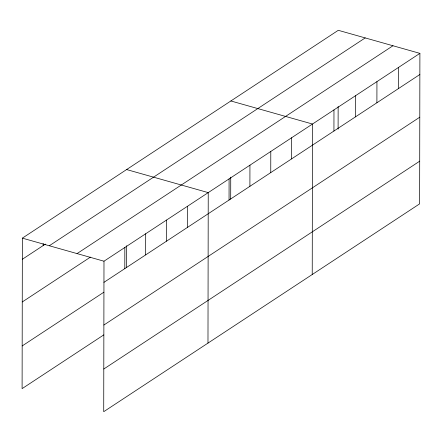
<?xml version="1.0" encoding="UTF-8"?>
<svg xmlns="http://www.w3.org/2000/svg" width="442" height="442" viewBox="0 0 442 442"><rect width="100%" height="100%" fill="white"/><g stroke="black" fill="none" stroke-linecap="round" stroke-linejoin="round"><path stroke-width="0.66" d="M419.9 53.366L103.986 261.205L103.721 411.695L419.635 203.856L419.9 53.366L338.279 30.305L22.365 238.144L22.1 388.634L103.809 334.876M43.178 245.564L43.178 243.52M124.799 268.625L124.837 247.487M126.445 267.742L126.484 245.752M145.65 254.907L145.689 233.768M166.501 241.188L166.535 220.055M187.353 227.47L187.386 206.337M207.978 343.108L208.237 192.618L126.616 169.557M229.05 200.038L229.089 178.9M230.696 199.154L230.735 177.165M249.901 186.32L249.94 165.181M270.753 172.601L270.791 151.468M291.604 158.882L291.637 137.749M312.229 274.521L312.488 124.031L230.868 100.969M333.937 131.036L333.97 109.898M338.102 129.174L338.141 106.5M355.418 116.903L355.451 95.765M376.899 102.771L376.938 81.632M398.38 88.638L398.419 67.499M22.327 259.283L45.432 244.078M49.3 245.752L365.214 37.913M77.052 253.597L392.966 45.758M22.249 301.969L90.439 257.106M103.947 282.344L419.861 74.505M22.172 345.948L103.887 292.19M103.876 325.03L419.789 117.191M103.798 369.009L419.712 161.17M22.365 238.144L103.986 261.205"/></g></svg>
